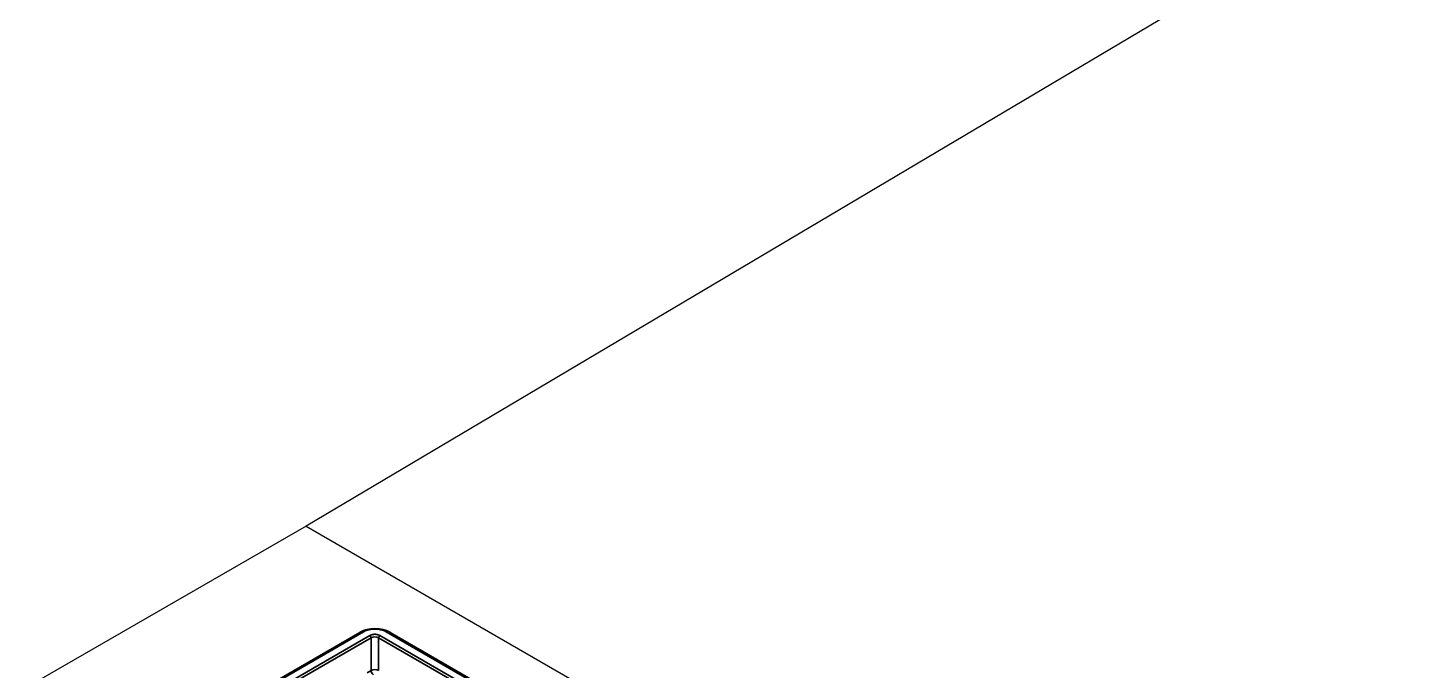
# Model space of a CAD drawing. Header units: millimetres. Extents: x 68 to 2000, y 100 to 2870.
# Drawn here: x 1200.6 to 1392.8, y 943.8 to 1033.6 of the extents above; entities that cross this region are included whole.
import ezdxf

# ---------------------------------------------------------------- set-up
doc = ezdxf.new("R2010")
doc.units = ezdxf.units.MM
doc.header["$LTSCALE"] = 10
doc.layers.add('_Sichtbarkanten', color=7, linetype='Continuous', lineweight=25)
doc.layers.add('Sichtbar schmal (ISO)', color=7, linetype='Continuous', lineweight=35)

msp = doc.modelspace()

# ---------------------------------------------------------------- linework, layer by layer
at = {"layer": '_Sichtbarkanten'}
for p, q in [((1624.81, 1192.59), (1239.44, 963.98)), ((1239.44, 963.98), (1200.55, 941.52)), ((1239.44, 963.98), (1522.28, 800.68)), ((1229.64, 939.01), (1247.32, 949.22)), ((1229.86, 939.3), (1246.94, 949.16)), ((1250.76, 949.22), (1496.84, 807.15)), ((1251.18, 949.16), (1496.62, 807.45))]:
    msp.add_line(p, q, dxfattribs=at)
msp.add_ellipse((1249.06, 947.93), major_axis=(-3, 0), ratio=0.57735, start_param=3.926991, end_param=5.497787, dxfattribs=at)
for points, knots in [([(1247.32, 949.22), (1247.53, 949.34), (1247.76, 949.44), (1248.08, 949.52), (1248.15, 949.54), (1248.22, 949.55)], [0, 0, 0, 0, 0.166102, 0.166102, 0.2096121, 0.2096121, 0.2096121, 0.2096121]), ([(1249.7, 949.58), (1249.92, 949.55), (1250.14, 949.49), (1250.48, 949.36), (1250.63, 949.3), (1250.76, 949.22)], [0.5094336, 0.5094336, 0.5094336, 0.5094336, 0.6464816, 0.6464816, 0.7526541, 0.7526541, 0.7526541, 0.7526541])]:
    msp.add_open_spline(points, degree=3, knots=knots, dxfattribs=at)
at = {"layer": 'Sichtbar schmal (ISO)'}
for p, q in [((1247.45, 949.21), (1229.77, 939)), ((1248.33, 948.69), (1230.66, 938.49)), ((1248.51, 948.39), (1230.84, 938.19)), ((1246.94, 949.16), (1246.94, 949)), ((1248.51, 948.39), (1248.51, 943.82)), ((1495.64, 806.32), (1249.57, 948.39)), ((1249.57, 948.39), (1249.57, 943.82)), ((1249.75, 948.69), (1495.81, 806.63)), ((1496.71, 807.14), (1250.63, 949.21)), ((1251.18, 948.98), (1251.18, 949.16)), ((1248.51, 943.82), (1247.97, 943.5))]:
    msp.add_line(p, q, dxfattribs=at)
for centre, major_axis, ratio, start_param, end_param in [((1247.45, 949.01), (-0.125, 0.217), 0.57735, 5.497787, 6.283185), ((1248.33, 948.49), (0.125, -0.217), 0.57735, 0.802851, 2.356194), ((1249.04, 948.08), (-0.75, 0), 0.584357, 3.927158, 5.497646), ((1249.75, 948.49), (-0.125, -0.217), 0.57735, 3.926991, 5.480334), ((1250.63, 949.01), (0.125, 0.217), 0.57735, 0, 0.785398), ((1249.04, 943.52), (-0.75, 0.001), 0.564858, 3.927945, 5.498499), ((1248.86, 943.62), (-0.25, 0.433), 0.57735, 0.802851, 2.350959)]:
    msp.add_ellipse(centre, major_axis=major_axis, ratio=ratio, start_param=start_param, end_param=end_param, dxfattribs=at)
for points, knots in [([(1250.63, 949.21), (1250.56, 949.25), (1250.48, 949.29), (1250.39, 949.33), (1250.39, 949.33), (1250.39, 949.33), (1250.39, 949.33), (1250.3, 949.37), (1250.21, 949.4), (1250.12, 949.43), (1250.03, 949.46), (1249.93, 949.49), (1249.84, 949.51), (1249.83, 949.51), (1249.83, 949.51), (1249.83, 949.51), (1249.73, 949.53), (1249.63, 949.55), (1249.53, 949.56), (1249.53, 949.56), (1249.52, 949.56), (1249.52, 949.56), (1249.42, 949.57), (1249.32, 949.58), (1249.22, 949.59), (1249.21, 949.59), (1249.21, 949.59), (1249.2, 949.59), (1249.1, 949.59), (1249, 949.59), (1248.91, 949.59), (1248.9, 949.59), (1248.89, 949.59), (1248.88, 949.59), (1248.78, 949.58), (1248.69, 949.58), (1248.59, 949.57), (1248.58, 949.56), (1248.57, 949.56), (1248.56, 949.56), (1248.47, 949.55), (1248.38, 949.54), (1248.29, 949.52), (1248.28, 949.51), (1248.27, 949.51), (1248.25, 949.51), (1248.16, 949.49), (1248.08, 949.47), (1247.99, 949.44), (1247.98, 949.44), (1247.97, 949.44), (1247.96, 949.43), (1247.87, 949.4), (1247.79, 949.37), (1247.71, 949.34), (1247.7, 949.34), (1247.7, 949.33), (1247.69, 949.33), (1247.61, 949.29), (1247.53, 949.25), (1247.45, 949.21)], [0, 0, 0, 0, 0.090909, 0.090909, 0.090909, 0.092526, 0.092526, 0.092526, 0.181474, 0.181474, 0.181474, 0.270619, 0.270619, 0.270619, 0.272727, 0.272727, 0.272727, 0.359674, 0.359674, 0.359674, 0.363636, 0.363636, 0.363636, 0.448748, 0.448748, 0.448748, 0.454545, 0.454545, 0.454545, 0.537825, 0.537825, 0.537825, 0.545455, 0.545455, 0.545455, 0.626977, 0.626977, 0.626977, 0.636364, 0.636364, 0.636364, 0.715799, 0.715799, 0.715799, 0.727273, 0.727273, 0.727273, 0.807392, 0.807392, 0.807392, 0.818182, 0.818182, 0.818182, 0.902461, 0.902461, 0.902461, 0.909091, 0.909091, 0.909091, 1, 1, 1, 1]), ([(1249.75, 948.69), (1249.71, 948.72), (1249.66, 948.74), (1249.62, 948.76), (1249.57, 948.78), (1249.52, 948.79), (1249.47, 948.81), (1249.41, 948.82), (1249.36, 948.83), (1249.3, 948.84), (1249.24, 948.85), (1249.19, 948.86), (1249.13, 948.86), (1249.07, 948.86), (1249.01, 948.86), (1248.95, 948.86), (1248.9, 948.86), (1248.84, 948.85), (1248.78, 948.84), (1248.73, 948.83), (1248.67, 948.82), (1248.62, 948.81), (1248.56, 948.79), (1248.51, 948.78), (1248.47, 948.76), (1248.42, 948.74), (1248.37, 948.72), (1248.33, 948.69)], [0, 0, 0, 0, 0.111111, 0.111111, 0.111111, 0.222222, 0.222222, 0.222222, 0.333333, 0.333333, 0.333333, 0.444444, 0.444444, 0.444444, 0.555556, 0.555556, 0.555556, 0.666667, 0.666667, 0.666667, 0.777778, 0.777778, 0.777778, 0.888889, 0.888889, 0.888889, 1, 1, 1, 1])]:
    msp.add_open_spline(points, degree=3, knots=knots, dxfattribs=at)

doc.saveas('drawing.dxf')
